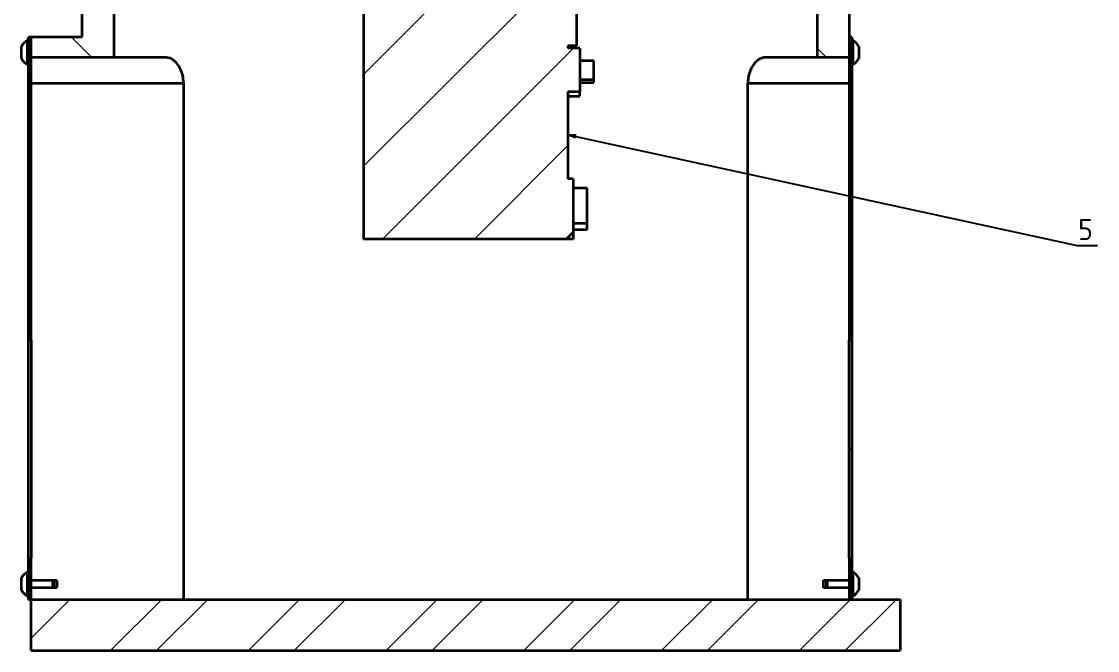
# Model space of a CAD drawing. Header units: millimetres. Extents: x 18672 to 36223, y 3814 to 8014.
# Drawn here: x 20047 to 20573, y 4720 to 5027 of the extents above; entities that cross this region are included whole.
import ezdxf
from ezdxf import colors
from ezdxf.entities.mleader import LeaderData, LeaderLine
from ezdxf.math import Vec2, Vec3

# ---------------------------------------------------------------- set-up
doc = ezdxf.new("R2010")
doc.units = ezdxf.units.MM
doc.layers.get('0').update_dxf_attribs({"lineweight": 35})
doc.layers.add('Nét mảnh', color=130, linetype='Continuous', lineweight=13)
doc.layers.add('Nét đậm', color=7, linetype='Continuous', lineweight=35)
doc.styles.add('MtXpl_TCVN_7284', font='tcvn+7284-2003r.ttf')
doc.styles.get("Standard").update_dxf_attribs({"font": 'tcvn+7284-2003r.ttf', "height": 4.375})
pattern_1 = [(135, (305.248, 0), (-22.45064, -22.45064), [])]
pattern_2 = [(45, (18667.702, 3566.55), (-11.22532, 11.22532), [])]

# ---------------------------------------------------------------- blocks, each defined once
blk = doc.blocks.new('_Open')
at = {"color": 0, "linetype": 'ByBlock', "lineweight": -2}
for p, q in [((-1, 0.17), (0, 0)), ((-1, -0.17), (0, 0)), ((0, 0), (-1, 0))]:
    blk.add_line(p, q, dxfattribs=at)

msp = doc.modelspace()

# ---------------------------------------------------------------- hatches: boundary and pattern name
at = {"layer": 'Nét mảnh', "linetype": 'Continuous'}
h = msp.add_hatch(dxfattribs=at)
h.set_pattern_fill('ANSI31', color=256, scale=10, angle=90, style=0)
h.set_pattern_definition(pattern_1)
h.paths.add_polyline_path([(20051.37, 5009.69), (20091.99, 5009.69), (20091.99, 5064.69), (20110.74, 5064.69), (20110.74, 5120.94), (20181.99, 5120.94), (20181.99, 5157.19), (20101.37, 5157.19), (20101.37, 5107.19), (20076.37, 5107.19), (20076.37, 5019.69), (20051.37, 5019.69)], flags=0)
h = msp.add_hatch(dxfattribs=at)
h.set_pattern_fill('ANSI31', color=256, scale=10, angle=90, style=0)
h.set_pattern_definition(pattern_1)
h.paths.add_polyline_path([(20416.99, 5064.69), (20435.74, 5064.69), (20435.74, 5009.69), (20451.37, 5009.69), (20451.37, 5019.69), (20451.37, 5107.19), (20426.37, 5107.19), (20426.37, 5157.19), (20345.74, 5157.19), (20345.74, 5120.94), (20416.99, 5120.94)], flags=0)
h = msp.add_hatch(dxfattribs=at)
h.set_pattern_fill('ANSI32', color=256, scale=5, style=0)
h.set_pattern_definition([(45, (18667.7, 3566.55), (-33.676, 33.676), []), (45, (18690.153, 3566.55), (-33.676, 33.676), [])])
h.paths.add_polyline_path([(20051.37, 4744.69), (20051.37, 4719.69), (20476.37, 4719.69), (20476.37, 4744.69)], flags=0)
at = {"layer": 'Nét đậm', "linetype": 'Continuous'}
h = msp.add_hatch(dxfattribs=at)
h.set_pattern_fill('ANSI31', scale=5, style=0)
h.set_pattern_definition(pattern_2)
h.paths.add_polyline_path([(20051.37, 4871.52), (20051.37, 5019.69), (20050.12, 5019.69), (20050.12, 4871.52)], flags=0)
h = msp.add_hatch(dxfattribs=at)
h.set_pattern_fill('ANSI31', scale=5, style=0)
h.set_pattern_definition(pattern_2)
h.paths.add_polyline_path([(20452.62, 4871.52), (20452.62, 5019.69), (20451.37, 5019.69), (20451.37, 4871.52)], flags=0)
h = msp.add_hatch(dxfattribs=at)
h.set_pattern_fill('ANSI31', scale=5, style=0)
h.set_pattern_definition(pattern_2)
h.paths.add_polyline_path([(20050.12, 4764.81), (20050.12, 4744.69), (20051.37, 4744.69), (20051.37, 4764.81)], flags=0)
h = msp.add_hatch(dxfattribs=at)
h.set_pattern_fill('ANSI31', scale=5, style=0)
h.set_pattern_definition(pattern_2)
h.paths.add_polyline_path([(20451.37, 4764.81), (20451.37, 4744.69), (20452.62, 4744.69), (20452.62, 4764.81)], flags=0)

# ---------------------------------------------------------------- linework, layer by layer
at = {"layer": 'Nét mảnh', "linetype": 'Continuous'}
for p, q in [((20213.87, 5001.39), (20313.87, 5101.39)), ((20213.87, 4956.49), (20313.87, 5056.49)), ((20223.22, 4920.94), (20316.56, 5014.29)), ((20268.12, 4920.94), (20313.87, 4966.69))]:
    msp.add_line(p, q, dxfattribs=at)
at = {"layer": 'Nét đậm', "color": 7, "linetype": 'Continuous'}
for p, q in [((20213.87, 5117.19), (20213.87, 4950.94)), ((20076.37, 5019.69), (20076.37, 5107.19)), ((20451.37, 5107.19), (20451.37, 5019.69)), ((20091.99, 5009.69), (20091.99, 5064.69)), ((20435.74, 5064.69), (20435.74, 5009.69)), ((20318.12, 5038.69), (20318.12, 5015.44)), ((20051.37, 5019.69), (20050.12, 5019.69)), ((20050.12, 4871.52), (20050.12, 5019.69)), ((20051.37, 4871.52), (20051.37, 5019.69)), ((20051.37, 5009.69), (20051.37, 5019.69)), ((20076.37, 5019.69), (20051.37, 5019.69)), ((20452.62, 5019.69), (20451.37, 5019.69)), ((20451.37, 5019.69), (20451.37, 4871.52)), ((20451.37, 5019.69), (20451.37, 5009.69)), ((20452.62, 5019.69), (20452.62, 4871.52)), ((20046.68, 5013.78), (20046.68, 5015.16)), ((20050.12, 5018.13), (20049.64, 5018.13)), ((20049.64, 5015.36), (20049.64, 5018.13)), ((20049.64, 5006.25), (20049.64, 5015.36)), ((20318.12, 5015.44), (20313.87, 5015.44)), ((20313.87, 5015.44), (20313.87, 5014.29)), ((20319.62, 5014.29), (20313.87, 5014.29)), ((20319.62, 5014.29), (20319.62, 4992.88)), ((20453.09, 5018.13), (20452.62, 5018.13)), ((20453.09, 5018.13), (20453.09, 5006.25)), ((20456.05, 5015.16), (20456.05, 5009.22)), ((20046.68, 5009.22), (20046.68, 5013.78)), ((20091.99, 5009.69), (20051.37, 5009.69)), ((20117.44, 5009.69), (20091.99, 5009.69)), ((20435.74, 5009.69), (20410.29, 5009.69)), ((20451.37, 5009.69), (20435.74, 5009.69)), ((20049.64, 5006.25), (20050.12, 5006.25)), ((20326.49, 5008.1), (20319.62, 5008.1)), ((20326.49, 4998.86), (20326.49, 5008.1)), ((20452.62, 5006.25), (20453.09, 5006.25)), ((20326.49, 4998.86), (20319.62, 4998.86)), ((20326.49, 4997.53), (20326.49, 4998.86)), ((20051.37, 4997.19), (20125.9, 4997.19)), ((20125.9, 4997.19), (20125.9, 4744.69)), ((20319.62, 4992.88), (20313.87, 4992.88)), ((20313.87, 4992.88), (20313.87, 4950.94)), ((20319.62, 4997.53), (20326.49, 4997.53)), ((20319.62, 4990.82), (20319.62, 4992.88)), ((20401.83, 4744.69), (20401.83, 4997.19)), ((20401.83, 4997.19), (20451.37, 4997.19)), ((20313.87, 4990.82), (20319.62, 4990.82)), ((20213.93, 4950.94), (20213.87, 4950.94)), ((20213.93, 4950.94), (20213.93, 4920.94)), ((20313.8, 4950.94), (20313.8, 4950.32)), ((20313.87, 4950.94), (20313.8, 4950.94)), ((20316.37, 4950.32), (20313.8, 4950.32)), ((20316.37, 4950.32), (20316.37, 4920.94)), ((20323.24, 4945.82), (20316.37, 4945.82)), ((20323.24, 4928.45), (20323.24, 4945.82)), ((20323.24, 4928.45), (20316.37, 4928.45)), ((20316.37, 4925.56), (20323.24, 4925.56)), ((20323.24, 4925.56), (20323.24, 4928.45)), ((20316.37, 4920.94), (20213.93, 4920.94)), ((20051.37, 4871.52), (20050.12, 4871.52)), ((20050.12, 4764.81), (20050.12, 4871.52)), ((20051.37, 4871.52), (20051.37, 4764.81)), ((20452.62, 4871.52), (20451.37, 4871.52)), ((20451.37, 4818.17), (20451.37, 4871.52)), ((20452.62, 4871.52), (20452.62, 4818.17)), ((20451.37, 4818.17), (20452.62, 4818.17)), ((20451.37, 4764.81), (20451.37, 4818.17)), ((20452.62, 4818.17), (20452.62, 4764.81)), ((20050.12, 4764.81), (20051.37, 4764.81)), ((20050.12, 4744.69), (20050.12, 4764.81)), ((20051.37, 4744.69), (20051.37, 4764.81)), ((20451.37, 4764.81), (20452.62, 4764.81)), ((20451.37, 4764.81), (20451.37, 4744.69)), ((20452.62, 4764.81), (20452.62, 4744.69)), ((20050.12, 4758.13), (20049.64, 4758.13)), ((20049.64, 4752.19), (20049.64, 4758.13)), ((20453.09, 4758.13), (20452.62, 4758.13)), ((20453.09, 4758.13), (20453.09, 4746.25)), ((20046.68, 4752.19), (20046.68, 4755.16)), ((20046.68, 4749.22), (20046.68, 4752.19)), ((20049.64, 4746.25), (20049.64, 4752.19)), ((20051.37, 4754.07), (20063.87, 4754.07)), ((20062.06, 4752.19), (20062.06, 4754.07)), ((20062.06, 4750.32), (20062.06, 4752.19)), ((20062.62, 4752.19), (20062.62, 4754.07)), ((20062.62, 4750.32), (20062.62, 4752.19)), ((20063.87, 4754.07), (20063.87, 4750.32)), ((20438.87, 4754.07), (20451.37, 4754.07)), ((20438.87, 4750.32), (20438.87, 4754.07)), ((20440.12, 4754.07), (20440.12, 4750.32)), ((20440.67, 4754.07), (20440.67, 4750.32)), ((20456.05, 4755.16), (20456.05, 4749.22)), ((20049.64, 4746.25), (20050.12, 4746.25)), ((20063.87, 4750.32), (20051.37, 4750.32)), ((20451.37, 4750.32), (20438.87, 4750.32)), ((20452.62, 4746.25), (20453.09, 4746.25)), ((20050.12, 4744.69), (20051.37, 4744.69)), ((20051.37, 4744.69), (20476.37, 4744.69)), ((20051.37, 4719.69), (20051.37, 4744.69)), ((20451.37, 4744.69), (20452.62, 4744.69)), ((20476.37, 4744.69), (20476.37, 4719.69)), ((20051.37, 4719.69), (20476.37, 4719.69))]:
    msp.add_line(p, q, dxfattribs=at)
at = {"layer": 'Nét đậm', "linetype": 'Continuous'}
for p, q in [((20317.72, 5015.44), (20318.12, 5015.84)), ((20313.02, 4920.94), (20316.37, 4924.29))]:
    msp.add_line(p, q, dxfattribs=at)
at = {"layer": 'Nét đậm', "color": 7, "linetype": 'Continuous'}
for centre, start, end in [((20052.62, 5012.19), 116.6616, 153.4591), ((20450.11, 5012.19), 26.5409, 63.3384), ((20052.62, 5012.19), 206.5409, 243.3384), ((20450.11, 5012.19), 296.6616, 333.4591), ((20052.62, 4752.19), 116.6616, 153.4591), ((20450.11, 4752.19), 26.5409, 63.3384), ((20052.62, 4752.19), 206.5409, 243.3384), ((20450.11, 4752.19), 296.6616, 333.4591)]:
    msp.add_arc(centre, 6.64, start, end, dxfattribs=at)
for points, knots in [([(20125.9, 4997.19), (20125.82, 4998.4), (20125.67, 5000.83), (20124.51, 5004.09), (20122.78, 5006.9), (20120.84, 5008.64), (20118.98, 5009.55), (20117.95, 5009.64), (20117.44, 5009.69)], [0, 0, 0, 0, 0.16762, 0.334686, 0.514962, 0.729574, 0.864785, 1, 1, 1, 1]), ([(20410.29, 5009.69), (20409.73, 5009.63), (20408.6, 5009.52), (20406.96, 5008.64), (20405.44, 5007.32), (20403.9, 5005.32), (20402.74, 5002.89), (20402.09, 5000.32), (20401.86, 4998.59), (20401.84, 4997.54), (20401.83, 4997.19)], [0, 0, 0, 0, 0.147594, 0.295175, 0.43008, 0.564841, 0.75703, 0.854217, 0.951318, 1, 1, 1, 1])]:
    msp.add_open_spline(points, degree=3, knots=knots, dxfattribs=at)

# ---------------------------------------------------------------- texts
at = {"layer": 'Nét đậm', "insert": (20563.35, 4930.77), "char_height": 10.35, "attachment_point": 1, "style": 'MtXpl_TCVN_7284'}
msp.add_mtext_dynamic_manual_height_columns('5', width=45.4515, gutter_width=12.5, heights=[0], dxfattribs=at)

# ---------------------------------------------------------------- leaders
at = {"layer": 'Nét đậm'}
ml = msp.add_multileader_mtext('Standard', dxfattribs=at)
ml.set_content('', color=256)
ml.set_leader_properties()
ml.set_arrow_properties(name='OPEN')
ml.build(insert=Vec2(0, 0))
ml.multileader.update_dxf_attribs({"text_left_attachment_type": 5})
ctx = ml.context
ctx.base_point, ctx.char_height, ctx.plane_origin = Vec3(20570.79, 4917.82), 4.38, Vec3(20313.87, 4971.91)
ctx.left_attachment = 5
notes = []
notes.append((ctx, [(0, (1, 1, 0), (20562.79, 4917.82), (1, 0), 8, [(0, [(20313.87, 4971.91)], 0, [])])]))
ctx.mtext.insert, ctx.mtext.flow_direction = Vec3(20572.79, 4922.19), 5
for ctx, leaders in notes:
    for number, flags, end, landing, length, lines in leaders:
        leader = LeaderData()
        leader.index, (leader.has_last_leader_line, leader.has_dogleg_vector, leader.attachment_direction) = number, flags
        leader.last_leader_point, leader.dogleg_vector, leader.dogleg_length = Vec3(end), Vec3(landing), length
        for number, points, colour, breaks in lines:
            line = LeaderLine()
            line.index, line.vertices, line.color, line.breaks = number, Vec3.list(points), colors.encode_raw_color(colour), breaks
            leader.lines.append(line)
        ctx.leaders.append(leader)

doc.saveas('drawing.dxf')
